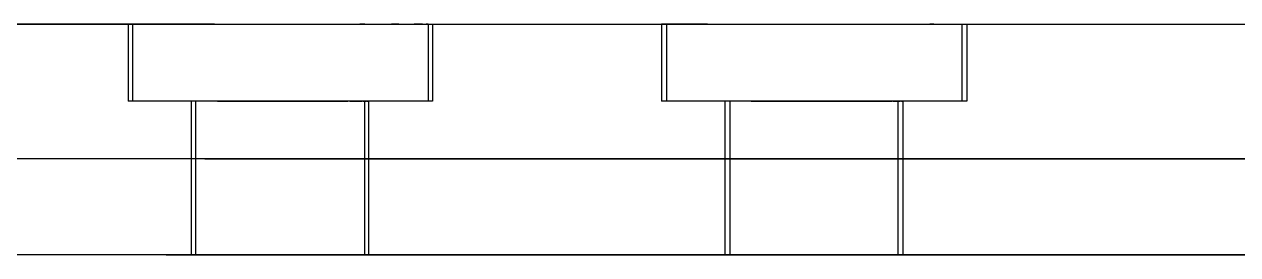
# Model space of a CAD drawing. Header units: millimetres. Extents: x -66 to 216, y -204 to 56.
# Drawn here: x -28.05 to 3.5, y -150 to -144 of the extents above; entities that cross this region are included whole.
import ezdxf

# ---------------------------------------------------------------- set-up
doc = ezdxf.new("R2010")
doc.units = ezdxf.units.MM
doc.layers.add('FRONT_XZ', color=7, linetype='Continuous')

msp = doc.modelspace()

# ---------------------------------------------------------------- linework, layer by layer
at = {"layer": 'FRONT_XZ'}
for p, q in [((-28.016, -144), (-28.688, -144)), ((-28.328, -144), (-26.409, -144)), ((-27.301, -144), (-28.016, -144)), ((-26.542, -144), (-27.301, -144)), ((-25.742, -144), (-26.542, -144)), ((-26.409, -144), (-24.449, -144)), ((-24.901, -144), (-25.742, -144)), ((-25.341, -144), (-25.345, -144)), ((-25.345, -144), (-25.345, -146)), ((-25.332, -144), (-25.341, -144)), ((-25.317, -144), (-25.332, -144)), ((-25.295, -144), (-25.317, -144)), ((-25.268, -144), (-25.295, -144)), ((-25.234, -144), (-25.268, -144)), ((-25.231, -144), (-25.234, -144)), ((-25.194, -144), (-25.234, -144)), ((-25.234, -144), (-25.234, -146)), ((-25.222, -144), (-25.231, -144)), ((-25.207, -144), (-25.222, -144)), ((-25.185, -144), (-25.207, -144)), ((-25.149, -144), (-25.194, -144)), ((-25.157, -144), (-25.185, -144)), ((-25.124, -144), (-25.157, -144)), ((-25.097, -144), (-25.149, -144)), ((-25.084, -144), (-25.124, -144)), ((-25.04, -144), (-25.097, -144)), ((-25.039, -144), (-25.084, -144)), ((-24.977, -144), (-25.04, -144)), ((-24.987, -144), (-25.039, -144)), ((-24.93, -144), (-24.987, -144)), ((-24.909, -144), (-24.977, -144)), ((-24.867, -144), (-24.93, -144)), ((-24.835, -144), (-24.909, -144)), ((-24.02, -144), (-24.901, -144)), ((-24.799, -144), (-24.867, -144)), ((-24.756, -144), (-24.835, -144)), ((-24.725, -144), (-24.799, -144)), ((-24.671, -144), (-24.756, -144)), ((-24.645, -144), (-24.725, -144)), ((-24.581, -144), (-24.671, -144)), ((-24.561, -144), (-24.645, -144)), ((-24.487, -144), (-24.581, -144)), ((-24.471, -144), (-24.561, -144)), ((-24.387, -144), (-24.487, -144)), ((-24.376, -144), (-24.471, -144)), ((-24.449, -144), (-22.452, -144)), ((-24.283, -144), (-24.387, -144)), ((-24.277, -144), (-24.376, -144)), ((-24.175, -144), (-24.283, -144)), ((-24.173, -144), (-24.277, -144)), ((-24.175, -144), (-24.062, -144)), ((-24.064, -144), (-24.173, -144)), ((-24.064, -144), (-23.952, -144)), ((-24.062, -144), (-23.945, -144)), ((-23.101, -144), (-24.02, -144)), ((-23.952, -144), (-23.835, -144)), ((-23.945, -144), (-23.824, -144)), ((-23.835, -144), (-23.714, -144)), ((-23.824, -144), (-23.699, -144)), ((-23.714, -144), (-23.589, -144)), ((-23.699, -144), (-23.571, -144)), ((-23.589, -144), (-23.461, -144)), ((-23.571, -144), (-23.439, -144)), ((-23.461, -144), (-23.329, -144)), ((-23.439, -144), (-23.304, -144)), ((-23.329, -144), (-23.194, -144)), ((-23.304, -144), (-23.167, -144)), ((-23.194, -144), (-23.056, -144)), ((-23.167, -144), (-23.026, -144)), ((-23.101, -144), (-22.146, -144)), ((-23.056, -144), (-22.916, -144)), ((-23.026, -144), (-22.883, -144)), ((-22.916, -144), (-22.773, -144)), ((-22.883, -144), (-22.738, -144)), ((-22.773, -144), (-22.628, -144)), ((-22.738, -144), (-22.591, -144)), ((-22.628, -144), (-22.48, -144)), ((-22.591, -144), (-22.441, -144)), ((-22.48, -144), (-22.331, -144)), ((-22.452, -144), (-20.419, -144)), ((-22.441, -144), (-22.291, -144)), ((-22.331, -144), (-22.18, -144)), ((-22.291, -144), (-22.139, -144)), ((-22.18, -144), (-22.028, -144)), ((-22.146, -144), (-21.156, -144)), ((-22.139, -144), (-21.986, -144)), ((-22.028, -144), (-21.875, -144)), ((-21.986, -144), (-21.832, -144)), ((-21.875, -144), (-21.721, -144)), ((-21.832, -144), (-21.677, -144)), ((-21.721, -144), (-21.567, -144)), ((-21.677, -144), (-21.522, -144)), ((-21.567, -144), (-21.412, -144)), ((-21.522, -144), (-21.367, -144)), ((-21.412, -144), (-21.257, -144)), ((-21.367, -144), (-21.212, -144)), ((-21.257, -144), (-21.102, -144)), ((-21.212, -144), (-21.057, -144)), ((-21.156, -144), (-20.132, -144)), ((-21.102, -144), (-20.947, -144)), ((-21.057, -144), (-20.904, -144)), ((-20.947, -144), (-20.793, -144)), ((-20.904, -144), (-20.75, -144)), ((-20.793, -144), (-20.64, -144)), ((-20.75, -144), (-20.598, -144)), ((-20.64, -144), (-20.488, -144)), ((-20.598, -144), (-20.448, -144)), ((-20.488, -144), (-20.337, -144)), ((-20.448, -144), (-20.299, -144)), ((-20.419, -144), (-18.355, -144)), ((-20.337, -144), (-20.188, -144)), ((-20.299, -144), (-20.151, -144)), ((-20.188, -144), (-20.041, -144)), ((-20.151, -144), (-20.006, -144)), ((-20.132, -144), (-19.077, -144)), ((-20.041, -144), (-19.896, -144)), ((-20.006, -144), (-19.863, -144)), ((-19.896, -144), (-19.753, -144)), ((-19.863, -144), (-19.723, -144)), ((-19.753, -144), (-19.612, -144)), ((-19.723, -144), (-19.585, -144)), ((-19.612, -144), (-19.474, -144)), ((-19.585, -144), (-19.45, -144)), ((-19.474, -144), (-19.34, -144)), ((-19.45, -144), (-19.318, -144)), ((-19.34, -144), (-19.208, -144)), ((-19.19, -144), (-19.318, -144)), ((-19.208, -144), (-19.08, -144)), ((-19.19, -144), (-19.065, -144)), ((-19.08, -144), (-18.955, -144)), ((-19.077, -144), (-17.991, -144)), ((-19.065, -144), (-18.944, -144)), ((-18.955, -144), (-18.834, -144)), ((-18.944, -144), (-18.827, -144)), ((-18.834, -144), (-18.717, -144)), ((-18.827, -144), (-18.714, -144)), ((-18.717, -144), (-18.604, -144)), ((-18.714, -144), (-18.606, -144)), ((-18.606, -144), (-18.502, -144)), ((-18.604, -144), (-18.496, -144)), ((-18.402, -144), (-18.502, -144)), ((-18.496, -144), (-18.391, -144)), ((-18.308, -144), (-18.402, -144)), ((-18.391, -144), (-18.292, -144)), ((-18.355, -144), (-16.263, -144)), ((-18.308, -144), (-18.218, -144)), ((-18.292, -144), (-18.197, -144)), ((-18.218, -144), (-18.134, -144)), ((-18.197, -144), (-18.108, -144)), ((-18.134, -144), (-18.054, -144)), ((-18.108, -144), (-18.023, -144)), ((-18.054, -144), (-17.98, -144)), ((-18.023, -144), (-17.944, -144)), ((-17.991, -144), (-16.877, -144)), ((-17.98, -144), (-17.912, -144)), ((-17.944, -144), (-17.87, -144)), ((-17.849, -144), (-17.912, -144)), ((-17.87, -144), (-17.801, -144)), ((-17.792, -144), (-17.849, -144)), ((-17.801, -144), (-17.739, -144)), ((-17.74, -144), (-17.792, -144)), ((-17.695, -144), (-17.74, -144)), ((-17.739, -144), (-17.681, -144)), ((-17.695, -144), (-17.655, -144)), ((-17.681, -144), (-17.63, -144)), ((-17.655, -144), (-17.621, -144)), ((-17.63, -144), (-17.584, -144)), ((-17.621, -144), (-17.594, -144)), ((-17.572, -144), (-17.594, -144)), ((-17.584, -144), (-17.545, -144)), ((-17.557, -144), (-17.572, -144)), ((-17.548, -144), (-17.557, -144)), ((-17.545, -144), (-17.548, -144)), ((-17.545, -144), (-17.511, -144)), ((-17.545, -144), (-17.545, -146)), ((-17.511, -144), (-17.483, -144)), ((-17.483, -144), (-17.462, -144)), ((-17.462, -144), (-17.447, -144)), ((-17.447, -144), (-17.437, -144)), ((-17.437, -144), (-17.434, -144)), ((-17.434, -144), (-17.434, -146)), ((-16.877, -144), (-15.737, -144)), ((-16.263, -144), (-14.146, -144)), ((-15.737, -144), (-14.571, -144)), ((-14.571, -144), (-13.382, -144)), ((-14.146, -144), (-12.007, -144)), ((-13.382, -144), (-12.173, -144)), ((-12.173, -144), (-10.943, -144)), ((-12.007, -144), (-9.849, -144)), ((-11.473, -144), (-11.476, -144)), ((-11.476, -144), (-11.476, -146)), ((-11.464, -144), (-11.473, -144)), ((-11.448, -144), (-11.464, -144)), ((-11.427, -144), (-11.448, -144)), ((-11.399, -144), (-11.427, -144)), ((-11.366, -144), (-11.399, -144)), ((-11.326, -144), (-11.366, -144)), ((-11.343, -144), (-11.346, -144)), ((-11.346, -144), (-11.346, -146)), ((-11.334, -144), (-11.343, -144)), ((-11.318, -144), (-11.334, -144)), ((-11.28, -144), (-11.326, -144)), ((-11.297, -144), (-11.318, -144)), ((-11.269, -144), (-11.297, -144)), ((-11.229, -144), (-11.28, -144)), ((-11.235, -144), (-11.269, -144)), ((-11.196, -144), (-11.235, -144)), ((-11.172, -144), (-11.229, -144)), ((-11.15, -144), (-11.196, -144)), ((-11.109, -144), (-11.172, -144)), ((-11.099, -144), (-11.15, -144)), ((-11.04, -144), (-11.109, -144)), ((-11.042, -144), (-11.099, -144)), ((-10.979, -144), (-11.042, -144)), ((-10.966, -144), (-11.04, -144)), ((-10.91, -144), (-10.979, -144)), ((-10.887, -144), (-10.966, -144)), ((-10.943, -144), (-9.697, -144)), ((-10.836, -144), (-10.91, -144)), ((-10.803, -144), (-10.887, -144)), ((-10.757, -144), (-10.836, -144)), ((-10.713, -144), (-10.803, -144)), ((-10.672, -144), (-10.757, -144)), ((-10.618, -144), (-10.713, -144)), ((-10.583, -144), (-10.672, -144)), ((-10.519, -144), (-10.618, -144)), ((-10.488, -144), (-10.583, -144)), ((-10.415, -144), (-10.519, -144)), ((-10.389, -144), (-10.488, -144)), ((-10.415, -144), (-10.306, -144)), ((-10.285, -144), (-10.389, -144)), ((-10.306, -144), (-10.193, -144)), ((-10.285, -144), (-10.176, -144)), ((-10.193, -144), (-10.076, -144)), ((-10.176, -144), (-10.063, -144)), ((-10.076, -144), (-9.955, -144)), ((-10.063, -144), (-9.946, -144)), ((-9.955, -144), (-9.831, -144)), ((-9.946, -144), (-9.825, -144)), ((-9.849, -144), (-7.676, -144)), ((-9.831, -144), (-9.702, -144)), ((-9.825, -144), (-9.7, -144)), ((-9.702, -144), (-9.571, -144)), ((-9.7, -144), (-9.572, -144)), ((-9.697, -144), (-8.435, -144)), ((-9.572, -144), (-9.44, -144)), ((-9.571, -144), (-9.436, -144)), ((-9.44, -144), (-9.306, -144)), ((-9.436, -144), (-9.298, -144)), ((-9.306, -144), (-9.168, -144)), ((-9.298, -144), (-9.158, -144)), ((-9.168, -144), (-9.027, -144)), ((-9.158, -144), (-9.015, -144)), ((-9.027, -144), (-8.884, -144)), ((-9.015, -144), (-8.869, -144)), ((-8.884, -144), (-8.739, -144)), ((-8.869, -144), (-8.722, -144)), ((-8.739, -144), (-8.592, -144)), ((-8.722, -144), (-8.573, -144)), ((-8.592, -144), (-8.443, -144)), ((-8.573, -144), (-8.422, -144)), ((-8.443, -144), (-8.292, -144)), ((-8.435, -144), (-7.16, -144)), ((-8.422, -144), (-8.27, -144)), ((-8.292, -144), (-8.14, -144)), ((-8.27, -144), (-8.117, -144)), ((-8.14, -144), (-7.987, -144)), ((-8.117, -144), (-7.963, -144)), ((-7.987, -144), (-7.833, -144)), ((-7.963, -144), (-7.809, -144)), ((-7.833, -144), (-7.678, -144)), ((-7.809, -144), (-7.654, -144)), ((-7.678, -144), (-7.523, -144)), ((-7.676, -144), (-5.491, -144)), ((-7.654, -144), (-7.498, -144)), ((-7.523, -144), (-7.368, -144)), ((-7.498, -144), (-7.344, -144)), ((-7.368, -144), (-7.213, -144)), ((-7.344, -144), (-7.189, -144)), ((-7.213, -144), (-7.059, -144)), ((-7.189, -144), (-7.035, -144)), ((-7.16, -144), (-5.874, -144)), ((-7.059, -144), (-6.905, -144)), ((-7.035, -144), (-6.882, -144)), ((-6.905, -144), (-6.752, -144)), ((-6.882, -144), (-6.73, -144)), ((-6.752, -144), (-6.6, -144)), ((-6.73, -144), (-6.579, -144)), ((-6.6, -144), (-6.449, -144)), ((-6.579, -144), (-6.43, -144)), ((-6.449, -144), (-6.3, -144)), ((-6.43, -144), (-6.283, -144)), ((-6.3, -144), (-6.153, -144)), ((-6.283, -144), (-6.137, -144)), ((-6.153, -144), (-6.007, -144)), ((-6.137, -144), (-5.994, -144)), ((-6.007, -144), (-5.864, -144)), ((-5.994, -144), (-5.854, -144)), ((-5.874, -144), (-4.578, -144)), ((-5.864, -144), (-5.724, -144)), ((-5.854, -144), (-5.716, -144)), ((-5.724, -144), (-5.586, -144)), ((-5.716, -144), (-5.581, -144)), ((-5.586, -144), (-5.451, -144)), ((-5.581, -144), (-5.45, -144)), ((-5.491, -144), (-3.298, -144)), ((-5.451, -144), (-5.32, -144)), ((-5.45, -144), (-5.321, -144)), ((-5.321, -144), (-5.197, -144)), ((-5.32, -144), (-5.191, -144)), ((-5.197, -144), (-5.076, -144)), ((-5.191, -144), (-5.067, -144)), ((-5.076, -144), (-4.959, -144)), ((-5.067, -144), (-4.946, -144)), ((-4.959, -144), (-4.846, -144)), ((-4.946, -144), (-4.829, -144)), ((-4.846, -144), (-4.737, -144)), ((-4.829, -144), (-4.716, -144)), ((-4.737, -144), (-4.633, -144)), ((-4.716, -144), (-4.607, -144)), ((-4.633, -144), (-4.534, -144)), ((-4.607, -144), (-4.503, -144)), ((-4.578, -144), (-3.275, -144)), ((-4.534, -144), (-4.439, -144)), ((-4.404, -144), (-4.503, -144)), ((-4.439, -144), (-4.35, -144)), ((-4.404, -144), (-4.309, -144)), ((-4.35, -144), (-4.265, -144)), ((-4.309, -144), (-4.219, -144)), ((-4.265, -144), (-4.186, -144)), ((-4.219, -144), (-4.135, -144)), ((-4.186, -144), (-4.112, -144)), ((-4.135, -144), (-4.056, -144)), ((-4.112, -144), (-4.043, -144)), ((-4.056, -144), (-3.982, -144)), ((-4.043, -144), (-3.98, -144)), ((-3.982, -144), (-3.913, -144)), ((-3.98, -144), (-3.923, -144)), ((-3.923, -144), (-3.872, -144)), ((-3.913, -144), (-3.85, -144)), ((-3.872, -144), (-3.826, -144)), ((-3.85, -144), (-3.793, -144)), ((-3.826, -144), (-3.787, -144)), ((-3.793, -144), (-3.742, -144)), ((-3.787, -144), (-3.753, -144)), ((-3.753, -144), (-3.725, -144)), ((-3.742, -144), (-3.696, -144)), ((-3.725, -144), (-3.704, -144)), ((-3.704, -144), (-3.688, -144)), ((-3.696, -144), (-3.656, -144)), ((-3.688, -144), (-3.679, -144)), ((-3.679, -144), (-3.676, -144)), ((-3.676, -144), (-3.676, -146)), ((-3.656, -144), (-3.623, -144)), ((-3.623, -144), (-3.595, -144)), ((-3.595, -144), (-3.574, -144)), ((-3.574, -144), (-3.558, -144)), ((-3.558, -144), (-3.549, -144)), ((-3.549, -144), (-3.546, -144)), ((-3.546, -144), (-3.546, -146)), ((-3.298, -144), (-1.1, -144)), ((-3.275, -144), (-1.967, -144)), ((-1.967, -144), (-0.656, -144)), ((-1.1, -144), (1.1, -144)), ((-0.656, -144), (0.656, -144)), ((0.656, -144), (1.967, -144)), ((1.1, -144), (3.298, -144)), ((1.967, -144), (3.275, -144)), ((3.275, -144), (4.578, -144)), ((3.298, -144), (5.491, -144)), ((-25.341, -146), (-25.345, -146)), ((-25.332, -146), (-25.341, -146)), ((-25.317, -146), (-25.332, -146)), ((-25.295, -146), (-25.317, -146)), ((-25.268, -146), (-25.295, -146)), ((-25.234, -146), (-25.268, -146)), ((-25.231, -146), (-25.234, -146)), ((-25.194, -146), (-25.234, -146)), ((-25.222, -146), (-25.231, -146)), ((-25.207, -146), (-25.222, -146)), ((-25.185, -146), (-25.207, -146)), ((-25.149, -146), (-25.194, -146)), ((-25.157, -146), (-25.185, -146)), ((-25.124, -146), (-25.157, -146)), ((-25.097, -146), (-25.149, -146)), ((-25.084, -146), (-25.124, -146)), ((-25.04, -146), (-25.097, -146)), ((-25.039, -146), (-25.084, -146)), ((-24.977, -146), (-25.04, -146)), ((-24.987, -146), (-25.039, -146)), ((-24.93, -146), (-24.987, -146)), ((-24.909, -146), (-24.977, -146)), ((-24.867, -146), (-24.93, -146)), ((-24.835, -146), (-24.909, -146)), ((-24.799, -146), (-24.867, -146)), ((-24.756, -146), (-24.835, -146)), ((-24.725, -146), (-24.799, -146)), ((-24.671, -146), (-24.756, -146)), ((-24.645, -146), (-24.725, -146)), ((-24.581, -146), (-24.671, -146)), ((-24.561, -146), (-24.645, -146)), ((-24.487, -146), (-24.581, -146)), ((-24.471, -146), (-24.561, -146)), ((-24.387, -146), (-24.487, -146)), ((-24.376, -146), (-24.471, -146)), ((-24.283, -146), (-24.387, -146)), ((-24.277, -146), (-24.376, -146)), ((-24.175, -146), (-24.283, -146)), ((-24.173, -146), (-24.277, -146)), ((-24.062, -146), (-24.175, -146)), ((-24.064, -146), (-24.173, -146)), ((-23.952, -146), (-24.064, -146)), ((-23.945, -146), (-24.062, -146)), ((-23.835, -146), (-23.952, -146)), ((-23.824, -146), (-23.945, -146)), ((-23.714, -146), (-23.835, -146)), ((-23.699, -146), (-23.824, -146)), ((-23.589, -146), (-23.714, -146)), ((-23.571, -146), (-23.699, -146)), ((-23.695, -150), (-23.695, -146)), ((-23.693, -146), (-23.695, -146)), ((-23.687, -146), (-23.693, -146)), ((-23.679, -146), (-23.687, -146)), ((-23.666, -146), (-23.679, -146)), ((-23.65, -146), (-23.666, -146)), ((-23.631, -146), (-23.65, -146)), ((-23.608, -146), (-23.631, -146)), ((-23.582, -146), (-23.608, -146)), ((-23.461, -146), (-23.589, -146)), ((-23.584, -150), (-23.584, -146)), ((-23.582, -146), (-23.584, -146)), ((-23.577, -146), (-23.582, -146)), ((-23.552, -146), (-23.582, -146)), ((-23.568, -146), (-23.577, -146)), ((-23.439, -146), (-23.571, -146)), ((-23.556, -146), (-23.568, -146)), ((-23.54, -146), (-23.556, -146)), ((-23.519, -146), (-23.552, -146)), ((-23.521, -146), (-23.54, -146)), ((-23.498, -146), (-23.521, -146)), ((-23.483, -146), (-23.519, -146)), ((-23.471, -146), (-23.498, -146)), ((-23.443, -146), (-23.483, -146)), ((-23.442, -146), (-23.471, -146)), ((-23.329, -146), (-23.461, -146)), ((-23.401, -146), (-23.443, -146)), ((-23.409, -146), (-23.442, -146)), ((-23.304, -146), (-23.439, -146)), ((-23.372, -146), (-23.409, -146)), ((-23.355, -146), (-23.401, -146)), ((-23.333, -146), (-23.372, -146)), ((-23.306, -146), (-23.355, -146)), ((-23.29, -146), (-23.333, -146)), ((-23.194, -146), (-23.329, -146)), ((-23.254, -146), (-23.306, -146)), ((-23.167, -146), (-23.304, -146)), ((-23.244, -146), (-23.29, -146)), ((-23.2, -146), (-23.254, -146)), ((-23.196, -146), (-23.244, -146)), ((-23.142, -146), (-23.2, -146)), ((-23.144, -146), (-23.196, -146)), ((-23.056, -146), (-23.194, -146)), ((-23.026, -146), (-23.167, -146)), ((-23.089, -146), (-23.144, -146)), ((-23.082, -146), (-23.142, -146)), ((-23.032, -146), (-23.089, -146)), ((-23.02, -146), (-23.082, -146)), ((-22.916, -146), (-23.056, -146)), ((-22.972, -146), (-23.032, -146)), ((-22.883, -146), (-23.026, -146)), ((-23.02, -146), (-22.955, -146)), ((-22.909, -146), (-22.972, -146)), ((-22.955, -146), (-22.887, -146)), ((-22.773, -146), (-22.916, -146)), ((-22.909, -146), (-22.844, -146)), ((-22.887, -146), (-22.817, -146)), ((-22.738, -146), (-22.883, -146)), ((-22.844, -146), (-22.777, -146)), ((-22.817, -146), (-22.745, -146)), ((-22.777, -146), (-22.707, -146)), ((-22.628, -146), (-22.773, -146)), ((-22.745, -146), (-22.671, -146)), ((-22.591, -146), (-22.738, -146)), ((-22.707, -146), (-22.635, -146)), ((-22.671, -146), (-22.595, -146)), ((-22.635, -146), (-22.561, -146)), ((-22.48, -146), (-22.628, -146)), ((-22.595, -146), (-22.518, -146)), ((-22.441, -146), (-22.591, -146)), ((-22.561, -146), (-22.485, -146)), ((-22.518, -146), (-22.438, -146)), ((-22.485, -146), (-22.407, -146)), ((-22.331, -146), (-22.48, -146)), ((-22.291, -146), (-22.441, -146)), ((-22.438, -146), (-22.357, -146)), ((-22.407, -146), (-22.328, -146)), ((-22.357, -146), (-22.275, -146)), ((-22.18, -146), (-22.331, -146)), ((-22.328, -146), (-22.247, -146)), ((-22.139, -146), (-22.291, -146)), ((-22.275, -146), (-22.191, -146)), ((-22.247, -146), (-22.164, -146)), ((-22.191, -146), (-22.106, -146)), ((-22.028, -146), (-22.18, -146)), ((-22.164, -146), (-22.08, -146)), ((-21.986, -146), (-22.139, -146)), ((-22.106, -146), (-22.02, -146)), ((-22.08, -146), (-21.995, -146)), ((-21.875, -146), (-22.028, -146)), ((-22.02, -146), (-21.933, -146)), ((-21.995, -146), (-21.909, -146)), ((-21.832, -146), (-21.986, -146)), ((-21.933, -146), (-21.845, -146)), ((-21.909, -146), (-21.822, -146)), ((-21.721, -146), (-21.875, -146)), ((-21.845, -146), (-21.757, -146)), ((-21.677, -146), (-21.832, -146)), ((-21.822, -146), (-21.735, -146)), ((-21.757, -146), (-21.668, -146)), ((-21.735, -146), (-21.646, -146)), ((-21.567, -146), (-21.721, -146)), ((-21.522, -146), (-21.677, -146)), ((-21.668, -146), (-21.579, -146)), ((-21.646, -146), (-21.558, -146)), ((-21.579, -146), (-21.489, -146)), ((-21.412, -146), (-21.567, -146)), ((-21.558, -146), (-21.468, -146)), ((-21.367, -146), (-21.522, -146)), ((-21.489, -146), (-21.4, -146)), ((-21.468, -146), (-21.379, -146)), ((-21.257, -146), (-21.412, -146)), ((-21.4, -146), (-21.31, -146)), ((-21.379, -146), (-21.29, -146)), ((-21.212, -146), (-21.367, -146)), ((-21.31, -146), (-21.221, -146)), ((-21.29, -146), (-21.2, -146)), ((-21.102, -146), (-21.257, -146)), ((-21.221, -146), (-21.132, -146)), ((-21.057, -146), (-21.212, -146)), ((-21.2, -146), (-21.111, -146)), ((-21.132, -146), (-21.044, -146)), ((-21.111, -146), (-21.022, -146)), ((-20.947, -146), (-21.102, -146)), ((-20.904, -146), (-21.057, -146)), ((-21.044, -146), (-20.956, -146)), ((-21.022, -146), (-20.934, -146)), ((-20.956, -146), (-20.869, -146)), ((-20.793, -146), (-20.947, -146)), ((-20.934, -146), (-20.846, -146)), ((-20.75, -146), (-20.904, -146)), ((-20.869, -146), (-20.783, -146)), ((-20.846, -146), (-20.759, -146)), ((-20.64, -146), (-20.793, -146)), ((-20.783, -146), (-20.698, -146)), ((-20.759, -146), (-20.673, -146)), ((-20.598, -146), (-20.75, -146)), ((-20.698, -146), (-20.615, -146)), ((-20.673, -146), (-20.588, -146)), ((-20.488, -146), (-20.64, -146)), ((-20.615, -146), (-20.532, -146)), ((-20.448, -146), (-20.598, -146)), ((-20.588, -146), (-20.504, -146)), ((-20.532, -146), (-20.451, -146)), ((-20.504, -146), (-20.422, -146)), ((-20.337, -146), (-20.488, -146)), ((-20.451, -146), (-20.372, -146)), ((-20.299, -146), (-20.448, -146)), ((-20.422, -146), (-20.341, -146)), ((-20.372, -146), (-20.294, -146)), ((-20.341, -146), (-20.261, -146)), ((-20.188, -146), (-20.337, -146)), ((-20.151, -146), (-20.299, -146)), ((-20.294, -146), (-20.218, -146)), ((-20.261, -146), (-20.184, -146)), ((-20.218, -146), (-20.144, -146)), ((-20.041, -146), (-20.188, -146)), ((-20.184, -146), (-20.108, -146)), ((-20.006, -146), (-20.151, -146)), ((-20.144, -146), (-20.072, -146)), ((-20.108, -146), (-20.034, -146)), ((-20.072, -146), (-20.002, -146)), ((-19.896, -146), (-20.041, -146)), ((-20.034, -146), (-19.962, -146)), ((-19.863, -146), (-20.006, -146)), ((-20.002, -146), (-19.935, -146)), ((-19.962, -146), (-19.892, -146)), ((-19.935, -146), (-19.869, -146)), ((-19.753, -146), (-19.896, -146)), ((-19.892, -146), (-19.824, -146)), ((-19.869, -146), (-19.807, -146)), ((-19.723, -146), (-19.863, -146)), ((-19.824, -146), (-19.759, -146)), ((-19.807, -146), (-19.747, -146)), ((-19.759, -146), (-19.697, -146)), ((-19.612, -146), (-19.753, -146)), ((-19.747, -146), (-19.689, -146)), ((-19.585, -146), (-19.723, -146)), ((-19.697, -146), (-19.636, -146)), ((-19.689, -146), (-19.635, -146)), ((-19.579, -146), (-19.636, -146)), ((-19.583, -146), (-19.635, -146)), ((-19.474, -146), (-19.612, -146)), ((-19.45, -146), (-19.585, -146)), ((-19.583, -146), (-19.534, -146)), ((-19.579, -146), (-19.525, -146)), ((-19.489, -146), (-19.534, -146)), ((-19.525, -146), (-19.473, -146)), ((-19.489, -146), (-19.446, -146)), ((-19.34, -146), (-19.474, -146)), ((-19.473, -146), (-19.424, -146)), ((-19.318, -146), (-19.45, -146)), ((-19.446, -146), (-19.406, -146)), ((-19.424, -146), (-19.378, -146)), ((-19.37, -146), (-19.406, -146)), ((-19.336, -146), (-19.378, -146)), ((-19.37, -146), (-19.337, -146)), ((-19.208, -146), (-19.34, -146)), ((-19.307, -146), (-19.337, -146)), ((-19.336, -146), (-19.296, -146)), ((-19.19, -146), (-19.318, -146)), ((-19.307, -146), (-19.281, -146)), ((-19.296, -146), (-19.26, -146)), ((-19.281, -146), (-19.258, -146)), ((-19.227, -146), (-19.26, -146)), ((-19.239, -146), (-19.258, -146)), ((-19.239, -146), (-19.223, -146)), ((-19.227, -146), (-19.197, -146)), ((-19.223, -146), (-19.211, -146)), ((-19.211, -146), (-19.202, -146)), ((-19.08, -146), (-19.208, -146)), ((-19.202, -146), (-19.196, -146)), ((-19.197, -146), (-19.171, -146)), ((-19.195, -146), (-19.196, -146)), ((-19.195, -150), (-19.195, -146)), ((-19.065, -146), (-19.19, -146)), ((-19.171, -146), (-19.148, -146)), ((-19.129, -146), (-19.148, -146)), ((-19.129, -146), (-19.113, -146)), ((-19.113, -146), (-19.1, -146)), ((-19.1, -146), (-19.091, -146)), ((-19.086, -146), (-19.091, -146)), ((-19.086, -146), (-19.084, -146)), ((-19.084, -150), (-19.084, -146)), ((-18.955, -146), (-19.08, -146)), ((-18.944, -146), (-19.065, -146)), ((-18.834, -146), (-18.955, -146)), ((-18.827, -146), (-18.944, -146)), ((-18.717, -146), (-18.834, -146)), ((-18.714, -146), (-18.827, -146)), ((-18.604, -146), (-18.717, -146)), ((-18.606, -146), (-18.714, -146)), ((-18.502, -146), (-18.606, -146)), ((-18.496, -146), (-18.604, -146)), ((-18.402, -146), (-18.502, -146)), ((-18.391, -146), (-18.496, -146)), ((-18.308, -146), (-18.402, -146)), ((-18.292, -146), (-18.391, -146)), ((-18.218, -146), (-18.308, -146)), ((-18.197, -146), (-18.292, -146)), ((-18.134, -146), (-18.218, -146)), ((-18.108, -146), (-18.197, -146)), ((-18.054, -146), (-18.134, -146)), ((-18.023, -146), (-18.108, -146)), ((-17.98, -146), (-18.054, -146)), ((-17.944, -146), (-18.023, -146)), ((-17.912, -146), (-17.98, -146)), ((-17.87, -146), (-17.944, -146)), ((-17.849, -146), (-17.912, -146)), ((-17.801, -146), (-17.87, -146)), ((-17.792, -146), (-17.849, -146)), ((-17.739, -146), (-17.801, -146)), ((-17.74, -146), (-17.792, -146)), ((-17.695, -146), (-17.74, -146)), ((-17.681, -146), (-17.739, -146)), ((-17.655, -146), (-17.695, -146)), ((-17.63, -146), (-17.681, -146)), ((-17.621, -146), (-17.655, -146)), ((-17.584, -146), (-17.63, -146)), ((-17.594, -146), (-17.621, -146)), ((-17.572, -146), (-17.594, -146)), ((-17.545, -146), (-17.584, -146)), ((-17.557, -146), (-17.572, -146)), ((-17.548, -146), (-17.557, -146)), ((-17.545, -146), (-17.548, -146)), ((-17.511, -146), (-17.545, -146)), ((-17.483, -146), (-17.511, -146)), ((-17.462, -146), (-17.483, -146)), ((-17.447, -146), (-17.462, -146)), ((-17.437, -146), (-17.447, -146)), ((-17.434, -146), (-17.437, -146)), ((-11.473, -146), (-11.476, -146)), ((-11.464, -146), (-11.473, -146)), ((-11.448, -146), (-11.464, -146)), ((-11.427, -146), (-11.448, -146)), ((-11.399, -146), (-11.427, -146)), ((-11.366, -146), (-11.399, -146)), ((-11.326, -146), (-11.366, -146)), ((-11.343, -146), (-11.346, -146)), ((-11.334, -146), (-11.343, -146)), ((-11.318, -146), (-11.334, -146)), ((-11.28, -146), (-11.326, -146)), ((-11.297, -146), (-11.318, -146)), ((-11.269, -146), (-11.297, -146)), ((-11.229, -146), (-11.28, -146)), ((-11.235, -146), (-11.269, -146)), ((-11.196, -146), (-11.235, -146)), ((-11.172, -146), (-11.229, -146)), ((-11.15, -146), (-11.196, -146)), ((-11.109, -146), (-11.172, -146)), ((-11.099, -146), (-11.15, -146)), ((-11.04, -146), (-11.109, -146)), ((-11.042, -146), (-11.099, -146)), ((-10.979, -146), (-11.042, -146)), ((-10.966, -146), (-11.04, -146)), ((-10.91, -146), (-10.979, -146)), ((-10.887, -146), (-10.966, -146)), ((-10.836, -146), (-10.91, -146)), ((-10.803, -146), (-10.887, -146)), ((-10.757, -146), (-10.836, -146)), ((-10.713, -146), (-10.803, -146)), ((-10.672, -146), (-10.757, -146)), ((-10.618, -146), (-10.713, -146)), ((-10.583, -146), (-10.672, -146)), ((-10.519, -146), (-10.618, -146)), ((-10.488, -146), (-10.583, -146)), ((-10.415, -146), (-10.519, -146)), ((-10.389, -146), (-10.488, -146)), ((-10.306, -146), (-10.415, -146)), ((-10.285, -146), (-10.389, -146)), ((-10.193, -146), (-10.306, -146)), ((-10.176, -146), (-10.285, -146)), ((-10.076, -146), (-10.193, -146)), ((-10.063, -146), (-10.176, -146)), ((-9.955, -146), (-10.076, -146)), ((-9.946, -146), (-10.063, -146)), ((-9.831, -146), (-9.955, -146)), ((-9.825, -146), (-9.946, -146)), ((-9.702, -146), (-9.831, -146)), ((-9.826, -150), (-9.826, -146)), ((-9.824, -146), (-9.826, -146)), ((-9.7, -146), (-9.825, -146)), ((-9.819, -146), (-9.824, -146)), ((-9.81, -146), (-9.819, -146)), ((-9.798, -146), (-9.81, -146)), ((-9.782, -146), (-9.798, -146)), ((-9.762, -146), (-9.782, -146)), ((-9.739, -146), (-9.762, -146)), ((-9.713, -146), (-9.739, -146)), ((-9.683, -146), (-9.713, -146)), ((-9.571, -146), (-9.702, -146)), ((-9.572, -146), (-9.7, -146)), ((-9.696, -150), (-9.696, -146)), ((-9.694, -146), (-9.696, -146)), ((-9.689, -146), (-9.694, -146)), ((-9.68, -146), (-9.689, -146)), ((-9.65, -146), (-9.683, -146)), ((-9.667, -146), (-9.68, -146)), ((-9.652, -146), (-9.667, -146)), ((-9.632, -146), (-9.652, -146)), ((-9.614, -146), (-9.65, -146)), ((-9.609, -146), (-9.632, -146)), ((-9.575, -146), (-9.614, -146)), ((-9.583, -146), (-9.609, -146)), ((-9.553, -146), (-9.583, -146)), ((-9.532, -146), (-9.575, -146)), ((-9.44, -146), (-9.572, -146)), ((-9.436, -146), (-9.571, -146)), ((-9.52, -146), (-9.553, -146)), ((-9.486, -146), (-9.532, -146)), ((-9.484, -146), (-9.52, -146)), ((-9.437, -146), (-9.486, -146)), ((-9.445, -146), (-9.484, -146)), ((-9.402, -146), (-9.445, -146)), ((-9.306, -146), (-9.44, -146)), ((-9.386, -146), (-9.437, -146)), ((-9.298, -146), (-9.436, -146)), ((-9.356, -146), (-9.402, -146)), ((-9.331, -146), (-9.386, -146)), ((-9.307, -146), (-9.356, -146)), ((-9.274, -146), (-9.331, -146)), ((-9.256, -146), (-9.307, -146)), ((-9.168, -146), (-9.306, -146)), ((-9.158, -146), (-9.298, -146)), ((-9.214, -146), (-9.274, -146)), ((-9.201, -146), (-9.256, -146)), ((-9.151, -146), (-9.214, -146)), ((-9.144, -146), (-9.201, -146)), ((-9.027, -146), (-9.168, -146)), ((-9.015, -146), (-9.158, -146)), ((-9.151, -146), (-9.086, -146)), ((-9.084, -146), (-9.144, -146)), ((-9.086, -146), (-9.018, -146)), ((-9.084, -146), (-9.021, -146)), ((-8.884, -146), (-9.027, -146)), ((-9.021, -146), (-8.956, -146)), ((-9.018, -146), (-8.949, -146)), ((-8.869, -146), (-9.015, -146)), ((-8.956, -146), (-8.888, -146)), ((-8.949, -146), (-8.877, -146)), ((-8.888, -146), (-8.819, -146)), ((-8.739, -146), (-8.884, -146)), ((-8.877, -146), (-8.803, -146)), ((-8.722, -146), (-8.869, -146)), ((-8.819, -146), (-8.747, -146)), ((-8.803, -146), (-8.727, -146)), ((-8.747, -146), (-8.673, -146)), ((-8.592, -146), (-8.739, -146)), ((-8.727, -146), (-8.649, -146)), ((-8.573, -146), (-8.722, -146)), ((-8.673, -146), (-8.597, -146)), ((-8.649, -146), (-8.57, -146)), ((-8.597, -146), (-8.519, -146)), ((-8.443, -146), (-8.592, -146)), ((-8.422, -146), (-8.573, -146)), ((-8.57, -146), (-8.488, -146)), ((-8.519, -146), (-8.439, -146)), ((-8.488, -146), (-8.406, -146)), ((-8.292, -146), (-8.443, -146)), ((-8.439, -146), (-8.358, -146)), ((-8.27, -146), (-8.422, -146)), ((-8.406, -146), (-8.322, -146)), ((-8.358, -146), (-8.276, -146)), ((-8.322, -146), (-8.237, -146)), ((-8.14, -146), (-8.292, -146)), ((-8.276, -146), (-8.192, -146)), ((-8.117, -146), (-8.27, -146)), ((-8.237, -146), (-8.151, -146)), ((-8.192, -146), (-8.107, -146)), ((-8.151, -146), (-8.064, -146)), ((-7.987, -146), (-8.14, -146)), ((-7.963, -146), (-8.117, -146)), ((-8.107, -146), (-8.021, -146)), ((-8.064, -146), (-7.977, -146)), ((-8.021, -146), (-7.934, -146)), ((-7.833, -146), (-7.987, -146)), ((-7.977, -146), (-7.888, -146)), ((-7.809, -146), (-7.963, -146)), ((-7.934, -146), (-7.846, -146)), ((-7.888, -146), (-7.799, -146)), ((-7.846, -146), (-7.758, -146)), ((-7.678, -146), (-7.833, -146)), ((-7.654, -146), (-7.809, -146)), ((-7.799, -146), (-7.71, -146)), ((-7.758, -146), (-7.669, -146)), ((-7.71, -146), (-7.621, -146)), ((-7.523, -146), (-7.678, -146)), ((-7.669, -146), (-7.58, -146)), ((-7.498, -146), (-7.654, -146)), ((-7.621, -146), (-7.531, -146)), ((-7.58, -146), (-7.491, -146)), ((-7.531, -146), (-7.442, -146)), ((-7.368, -146), (-7.523, -146)), ((-7.344, -146), (-7.498, -146)), ((-7.491, -146), (-7.401, -146)), ((-7.442, -146), (-7.353, -146)), ((-7.401, -146), (-7.312, -146)), ((-7.213, -146), (-7.368, -146)), ((-7.353, -146), (-7.264, -146)), ((-7.189, -146), (-7.344, -146)), ((-7.312, -146), (-7.223, -146)), ((-7.264, -146), (-7.176, -146)), ((-7.223, -146), (-7.134, -146)), ((-7.059, -146), (-7.213, -146)), ((-7.035, -146), (-7.189, -146)), ((-7.176, -146), (-7.088, -146)), ((-7.134, -146), (-7.045, -146)), ((-7.088, -146), (-7.001, -146)), ((-6.905, -146), (-7.059, -146)), ((-7.045, -146), (-6.958, -146)), ((-6.882, -146), (-7.035, -146)), ((-7.001, -146), (-6.915, -146)), ((-6.958, -146), (-6.871, -146)), ((-6.915, -146), (-6.83, -146)), ((-6.752, -146), (-6.905, -146)), ((-6.73, -146), (-6.882, -146)), ((-6.871, -146), (-6.785, -146)), ((-6.83, -146), (-6.746, -146)), ((-6.785, -146), (-6.7, -146)), ((-6.6, -146), (-6.752, -146)), ((-6.746, -146), (-6.664, -146)), ((-6.579, -146), (-6.73, -146)), ((-6.7, -146), (-6.616, -146)), ((-6.664, -146), (-6.583, -146)), ((-6.616, -146), (-6.533, -146)), ((-6.449, -146), (-6.6, -146)), ((-6.583, -146), (-6.503, -146)), ((-6.43, -146), (-6.579, -146)), ((-6.533, -146), (-6.452, -146)), ((-6.503, -146), (-6.425, -146)), ((-6.452, -146), (-6.373, -146)), ((-6.3, -146), (-6.449, -146)), ((-6.283, -146), (-6.43, -146)), ((-6.425, -146), (-6.349, -146)), ((-6.373, -146), (-6.295, -146)), ((-6.349, -146), (-6.275, -146)), ((-6.153, -146), (-6.3, -146)), ((-6.295, -146), (-6.219, -146)), ((-6.137, -146), (-6.283, -146)), ((-6.275, -146), (-6.203, -146)), ((-6.219, -146), (-6.145, -146)), ((-6.203, -146), (-6.134, -146)), ((-6.007, -146), (-6.153, -146)), ((-6.145, -146), (-6.073, -146)), ((-5.994, -146), (-6.137, -146)), ((-6.134, -146), (-6.066, -146)), ((-6.073, -146), (-6.003, -146)), ((-6.066, -146), (-6.001, -146)), ((-5.864, -146), (-6.007, -146)), ((-6.003, -146), (-5.936, -146)), ((-6.001, -146), (-5.938, -146)), ((-5.854, -146), (-5.994, -146)), ((-5.938, -146), (-5.878, -146)), ((-5.936, -146), (-5.871, -146)), ((-5.878, -146), (-5.821, -146)), ((-5.871, -146), (-5.808, -146)), ((-5.724, -146), (-5.864, -146)), ((-5.716, -146), (-5.854, -146)), ((-5.766, -146), (-5.821, -146)), ((-5.808, -146), (-5.748, -146)), ((-5.766, -146), (-5.715, -146)), ((-5.691, -146), (-5.748, -146)), ((-5.586, -146), (-5.724, -146)), ((-5.581, -146), (-5.716, -146)), ((-5.715, -146), (-5.666, -146)), ((-5.691, -146), (-5.636, -146)), ((-5.666, -146), (-5.62, -146)), ((-5.636, -146), (-5.584, -146)), ((-5.577, -146), (-5.62, -146)), ((-5.451, -146), (-5.586, -146)), ((-5.584, -146), (-5.536, -146)), ((-5.45, -146), (-5.581, -146)), ((-5.577, -146), (-5.538, -146)), ((-5.538, -146), (-5.502, -146)), ((-5.536, -146), (-5.49, -146)), ((-5.469, -146), (-5.502, -146)), ((-5.447, -146), (-5.49, -146)), ((-5.469, -146), (-5.439, -146)), ((-5.32, -146), (-5.451, -146)), ((-5.321, -146), (-5.45, -146)), ((-5.447, -146), (-5.408, -146)), ((-5.439, -146), (-5.413, -146)), ((-5.39, -146), (-5.413, -146)), ((-5.408, -146), (-5.371, -146)), ((-5.39, -146), (-5.37, -146)), ((-5.338, -146), (-5.371, -146)), ((-5.37, -146), (-5.354, -146)), ((-5.354, -146), (-5.342, -146)), ((-5.342, -146), (-5.333, -146)), ((-5.338, -146), (-5.309, -146)), ((-5.328, -146), (-5.333, -146)), ((-5.328, -146), (-5.326, -146)), ((-5.326, -150), (-5.326, -146)), ((-5.197, -146), (-5.321, -146)), ((-5.191, -146), (-5.32, -146)), ((-5.309, -146), (-5.283, -146)), ((-5.26, -146), (-5.283, -146)), ((-5.26, -146), (-5.24, -146)), ((-5.224, -146), (-5.24, -146)), ((-5.224, -146), (-5.212, -146)), ((-5.212, -146), (-5.203, -146)), ((-5.198, -146), (-5.203, -146)), ((-5.198, -146), (-5.196, -146)), ((-5.076, -146), (-5.197, -146)), ((-5.196, -150), (-5.196, -146)), ((-5.067, -146), (-5.191, -146)), ((-4.959, -146), (-5.076, -146)), ((-4.946, -146), (-5.067, -146)), ((-4.846, -146), (-4.959, -146)), ((-4.829, -146), (-4.946, -146)), ((-4.737, -146), (-4.846, -146)), ((-4.716, -146), (-4.829, -146)), ((-4.633, -146), (-4.737, -146)), ((-4.607, -146), (-4.716, -146)), ((-4.534, -146), (-4.633, -146)), ((-4.503, -146), (-4.607, -146)), ((-4.439, -146), (-4.534, -146)), ((-4.404, -146), (-4.503, -146)), ((-4.35, -146), (-4.439, -146)), ((-4.309, -146), (-4.404, -146)), ((-4.265, -146), (-4.35, -146)), ((-4.219, -146), (-4.309, -146)), ((-4.186, -146), (-4.265, -146)), ((-4.135, -146), (-4.219, -146)), ((-4.112, -146), (-4.186, -146)), ((-4.056, -146), (-4.135, -146)), ((-4.043, -146), (-4.112, -146)), ((-3.982, -146), (-4.056, -146)), ((-3.98, -146), (-4.043, -146)), ((-3.913, -146), (-3.982, -146)), ((-3.923, -146), (-3.98, -146)), ((-3.872, -146), (-3.923, -146)), ((-3.85, -146), (-3.913, -146)), ((-3.826, -146), (-3.872, -146)), ((-3.793, -146), (-3.85, -146)), ((-3.787, -146), (-3.826, -146)), ((-3.742, -146), (-3.793, -146)), ((-3.753, -146), (-3.787, -146)), ((-3.725, -146), (-3.753, -146)), ((-3.696, -146), (-3.742, -146)), ((-3.704, -146), (-3.725, -146)), ((-3.688, -146), (-3.704, -146)), ((-3.656, -146), (-3.696, -146)), ((-3.679, -146), (-3.688, -146)), ((-3.676, -146), (-3.679, -146)), ((-3.623, -146), (-3.656, -146)), ((-3.595, -146), (-3.623, -146)), ((-3.574, -146), (-3.595, -146)), ((-3.558, -146), (-3.574, -146)), ((-3.549, -146), (-3.558, -146)), ((-3.546, -146), (-3.549, -146)), ((-27.99, -147.5), (-28.79, -147.5)), ((-28.016, -147.5), (-28.688, -147.5)), ((-27.301, -147.5), (-28.016, -147.5)), ((-27.146, -147.5), (-27.99, -147.5)), ((-26.542, -147.5), (-27.301, -147.5)), ((-26.259, -147.5), (-27.146, -147.5)), ((-25.742, -147.5), (-26.542, -147.5)), ((-25.33, -147.5), (-26.259, -147.5)), ((-24.901, -147.5), (-25.742, -147.5)), ((-24.361, -147.5), (-25.33, -147.5)), ((-24.02, -147.5), (-24.901, -147.5)), ((-23.354, -147.5), (-24.361, -147.5)), ((-23.101, -147.5), (-24.02, -147.5)), ((-23.354, -147.5), (-22.31, -147.5)), ((-22.146, -147.5), (-23.101, -147.5)), ((-22.31, -147.5), (-21.231, -147.5)), ((-21.156, -147.5), (-22.146, -147.5)), ((-21.231, -147.5), (-20.118, -147.5)), ((-20.132, -147.5), (-21.156, -147.5)), ((-19.077, -147.5), (-20.132, -147.5)), ((-20.118, -147.5), (-18.973, -147.5)), ((-17.991, -147.5), (-19.077, -147.5)), ((-18.973, -147.5), (-17.798, -147.5)), ((-16.877, -147.5), (-17.991, -147.5)), ((-17.798, -147.5), (-16.595, -147.5)), ((-15.737, -147.5), (-16.877, -147.5)), ((-16.595, -147.5), (-15.366, -147.5)), ((-14.571, -147.5), (-15.737, -147.5)), ((-15.366, -147.5), (-14.112, -147.5)), ((-13.382, -147.5), (-14.571, -147.5)), ((-14.112, -147.5), (-12.836, -147.5)), ((-12.173, -147.5), (-13.382, -147.5)), ((-12.836, -147.5), (-11.54, -147.5)), ((-10.943, -147.5), (-12.173, -147.5)), ((-11.54, -147.5), (-10.226, -147.5)), ((-9.697, -147.5), (-10.943, -147.5)), ((-10.226, -147.5), (-8.895, -147.5)), ((-8.435, -147.5), (-9.697, -147.5)), ((-8.895, -147.5), (-7.551, -147.5)), ((-7.16, -147.5), (-8.435, -147.5)), ((-7.551, -147.5), (-6.194, -147.5)), ((-5.874, -147.5), (-7.16, -147.5)), ((-6.194, -147.5), (-4.828, -147.5)), ((-4.578, -147.5), (-5.874, -147.5)), ((-4.828, -147.5), (-3.454, -147.5)), ((-3.275, -147.5), (-4.578, -147.5)), ((-3.454, -147.5), (-2.075, -147.5)), ((-1.967, -147.5), (-3.275, -147.5)), ((-2.075, -147.5), (-0.692, -147.5)), ((-0.656, -147.5), (-1.967, -147.5)), ((-0.692, -147.5), (0.692, -147.5)), ((0.656, -147.5), (-0.656, -147.5)), ((1.967, -147.5), (0.656, -147.5)), ((0.692, -147.5), (2.075, -147.5)), ((3.275, -147.5), (1.967, -147.5)), ((2.075, -147.5), (3.454, -147.5)), ((4.578, -147.5), (3.275, -147.5)), ((3.454, -147.5), (4.828, -147.5)), ((-27.99, -150), (-28.79, -150)), ((-26.409, -150), (-28.328, -150)), ((-27.146, -150), (-27.99, -150)), ((-26.259, -150), (-27.146, -150)), ((-24.449, -150), (-26.409, -150)), ((-25.33, -150), (-26.259, -150)), ((-24.361, -150), (-25.33, -150)), ((-22.452, -150), (-24.449, -150)), ((-24.361, -150), (-23.354, -150)), ((-23.693, -150), (-23.695, -150)), ((-23.687, -150), (-23.693, -150)), ((-23.679, -150), (-23.687, -150)), ((-23.666, -150), (-23.679, -150)), ((-23.65, -150), (-23.666, -150)), ((-23.631, -150), (-23.65, -150)), ((-23.608, -150), (-23.631, -150)), ((-23.582, -150), (-23.608, -150)), ((-23.582, -150), (-23.584, -150)), ((-23.577, -150), (-23.582, -150)), ((-23.552, -150), (-23.582, -150)), ((-23.568, -150), (-23.577, -150)), ((-23.556, -150), (-23.568, -150)), ((-23.54, -150), (-23.556, -150)), ((-23.519, -150), (-23.552, -150)), ((-23.521, -150), (-23.54, -150)), ((-23.498, -150), (-23.521, -150)), ((-23.483, -150), (-23.519, -150)), ((-23.471, -150), (-23.498, -150)), ((-23.443, -150), (-23.483, -150)), ((-23.442, -150), (-23.471, -150)), ((-23.401, -150), (-23.443, -150)), ((-23.409, -150), (-23.442, -150)), ((-23.372, -150), (-23.409, -150)), ((-23.355, -150), (-23.401, -150)), ((-23.333, -150), (-23.372, -150)), ((-23.306, -150), (-23.355, -150)), ((-23.354, -150), (-22.31, -150)), ((-23.29, -150), (-23.333, -150)), ((-23.254, -150), (-23.306, -150)), ((-23.244, -150), (-23.29, -150)), ((-23.2, -150), (-23.254, -150)), ((-23.196, -150), (-23.244, -150)), ((-23.142, -150), (-23.2, -150)), ((-23.144, -150), (-23.196, -150)), ((-23.089, -150), (-23.144, -150)), ((-23.082, -150), (-23.142, -150)), ((-23.032, -150), (-23.089, -150)), ((-23.082, -150), (-23.02, -150)), ((-22.972, -150), (-23.032, -150)), ((-23.02, -150), (-22.955, -150)), ((-22.909, -150), (-22.972, -150)), ((-22.955, -150), (-22.887, -150)), ((-22.909, -150), (-22.844, -150)), ((-22.887, -150), (-22.817, -150)), ((-22.844, -150), (-22.777, -150)), ((-22.817, -150), (-22.745, -150)), ((-22.777, -150), (-22.707, -150)), ((-22.745, -150), (-22.671, -150)), ((-22.707, -150), (-22.635, -150)), ((-22.671, -150), (-22.595, -150)), ((-22.635, -150), (-22.561, -150)), ((-22.595, -150), (-22.518, -150)), ((-22.561, -150), (-22.485, -150)), ((-22.518, -150), (-22.438, -150)), ((-22.485, -150), (-22.407, -150)), ((-20.419, -150), (-22.452, -150)), ((-22.438, -150), (-22.357, -150)), ((-22.407, -150), (-22.328, -150)), ((-22.357, -150), (-22.275, -150)), ((-22.328, -150), (-22.247, -150)), ((-22.31, -150), (-21.231, -150)), ((-22.275, -150), (-22.191, -150)), ((-22.247, -150), (-22.164, -150)), ((-22.191, -150), (-22.106, -150)), ((-22.164, -150), (-22.08, -150)), ((-22.106, -150), (-22.02, -150)), ((-22.08, -150), (-21.995, -150)), ((-22.02, -150), (-21.933, -150)), ((-21.995, -150), (-21.909, -150)), ((-21.933, -150), (-21.845, -150)), ((-21.909, -150), (-21.822, -150)), ((-21.845, -150), (-21.757, -150)), ((-21.822, -150), (-21.735, -150)), ((-21.757, -150), (-21.668, -150)), ((-21.735, -150), (-21.646, -150)), ((-21.668, -150), (-21.579, -150)), ((-21.646, -150), (-21.558, -150)), ((-21.579, -150), (-21.489, -150)), ((-21.558, -150), (-21.468, -150)), ((-21.489, -150), (-21.4, -150)), ((-21.468, -150), (-21.379, -150)), ((-21.4, -150), (-21.31, -150)), ((-21.379, -150), (-21.29, -150)), ((-21.31, -150), (-21.221, -150)), ((-21.29, -150), (-21.2, -150)), ((-21.231, -150), (-20.118, -150)), ((-21.221, -150), (-21.132, -150)), ((-21.2, -150), (-21.111, -150)), ((-21.132, -150), (-21.044, -150)), ((-21.111, -150), (-21.022, -150)), ((-21.044, -150), (-20.956, -150)), ((-21.022, -150), (-20.934, -150)), ((-20.956, -150), (-20.869, -150)), ((-20.934, -150), (-20.846, -150)), ((-20.869, -150), (-20.783, -150)), ((-20.846, -150), (-20.759, -150)), ((-20.783, -150), (-20.698, -150)), ((-20.759, -150), (-20.673, -150)), ((-20.698, -150), (-20.615, -150)), ((-20.673, -150), (-20.588, -150)), ((-20.615, -150), (-20.532, -150)), ((-20.588, -150), (-20.504, -150)), ((-20.532, -150), (-20.451, -150)), ((-20.504, -150), (-20.422, -150)), ((-20.451, -150), (-20.372, -150)), ((-20.422, -150), (-20.341, -150)), ((-18.355, -150), (-20.419, -150)), ((-20.372, -150), (-20.294, -150)), ((-20.341, -150), (-20.261, -150)), ((-20.294, -150), (-20.218, -150)), ((-20.261, -150), (-20.184, -150)), ((-20.144, -150), (-20.218, -150)), ((-20.184, -150), (-20.108, -150)), ((-20.144, -150), (-20.072, -150)), ((-20.118, -150), (-18.973, -150)), ((-20.108, -150), (-20.034, -150)), ((-20.072, -150), (-20.002, -150)), ((-20.034, -150), (-19.962, -150)), ((-20.002, -150), (-19.935, -150)), ((-19.962, -150), (-19.892, -150)), ((-19.935, -150), (-19.869, -150)), ((-19.892, -150), (-19.824, -150)), ((-19.869, -150), (-19.807, -150)), ((-19.824, -150), (-19.759, -150)), ((-19.807, -150), (-19.747, -150)), ((-19.759, -150), (-19.697, -150)), ((-19.747, -150), (-19.689, -150)), ((-19.697, -150), (-19.636, -150)), ((-19.689, -150), (-19.635, -150)), ((-19.636, -150), (-19.579, -150)), ((-19.635, -150), (-19.583, -150)), ((-19.583, -150), (-19.534, -150)), ((-19.579, -150), (-19.525, -150)), ((-19.489, -150), (-19.534, -150)), ((-19.525, -150), (-19.473, -150)), ((-19.446, -150), (-19.489, -150)), ((-19.473, -150), (-19.424, -150)), ((-19.406, -150), (-19.446, -150)), ((-19.424, -150), (-19.378, -150)), ((-19.37, -150), (-19.406, -150)), ((-19.378, -150), (-19.336, -150)), ((-19.337, -150), (-19.37, -150)), ((-19.307, -150), (-19.337, -150)), ((-19.336, -150), (-19.296, -150)), ((-19.307, -150), (-19.281, -150)), ((-19.296, -150), (-19.26, -150)), ((-19.281, -150), (-19.258, -150)), ((-19.26, -150), (-19.227, -150)), ((-19.258, -150), (-19.239, -150)), ((-19.239, -150), (-19.223, -150)), ((-19.227, -150), (-19.197, -150)), ((-19.223, -150), (-19.211, -150)), ((-19.202, -150), (-19.211, -150)), ((-19.196, -150), (-19.202, -150)), ((-19.197, -150), (-19.171, -150)), ((-19.196, -150), (-19.195, -150)), ((-19.171, -150), (-19.148, -150)), ((-19.148, -150), (-19.129, -150)), ((-19.129, -150), (-19.113, -150)), ((-19.1, -150), (-19.113, -150)), ((-19.091, -150), (-19.1, -150)), ((-19.086, -150), (-19.091, -150)), ((-19.086, -150), (-19.084, -150)), ((-18.973, -150), (-17.798, -150)), ((-16.263, -150), (-18.355, -150)), ((-17.798, -150), (-16.595, -150)), ((-16.595, -150), (-15.366, -150)), ((-14.146, -150), (-16.263, -150)), ((-15.366, -150), (-14.112, -150)), ((-12.007, -150), (-14.146, -150)), ((-14.112, -150), (-12.836, -150)), ((-12.836, -150), (-11.54, -150)), ((-9.849, -150), (-12.007, -150)), ((-11.54, -150), (-10.226, -150)), ((-10.226, -150), (-8.895, -150)), ((-7.676, -150), (-9.849, -150)), ((-9.824, -150), (-9.826, -150)), ((-9.819, -150), (-9.824, -150)), ((-9.81, -150), (-9.819, -150)), ((-9.798, -150), (-9.81, -150)), ((-9.782, -150), (-9.798, -150)), ((-9.762, -150), (-9.782, -150)), ((-9.739, -150), (-9.762, -150)), ((-9.713, -150), (-9.739, -150)), ((-9.683, -150), (-9.713, -150)), ((-9.694, -150), (-9.696, -150)), ((-9.689, -150), (-9.694, -150)), ((-9.68, -150), (-9.689, -150)), ((-9.65, -150), (-9.683, -150)), ((-9.667, -150), (-9.68, -150)), ((-9.652, -150), (-9.667, -150)), ((-9.632, -150), (-9.652, -150)), ((-9.614, -150), (-9.65, -150)), ((-9.609, -150), (-9.632, -150)), ((-9.575, -150), (-9.614, -150)), ((-9.583, -150), (-9.609, -150)), ((-9.553, -150), (-9.583, -150)), ((-9.532, -150), (-9.575, -150)), ((-9.52, -150), (-9.553, -150)), ((-9.486, -150), (-9.532, -150)), ((-9.484, -150), (-9.52, -150)), ((-9.437, -150), (-9.486, -150)), ((-9.445, -150), (-9.484, -150)), ((-9.402, -150), (-9.445, -150)), ((-9.386, -150), (-9.437, -150)), ((-9.356, -150), (-9.402, -150)), ((-9.331, -150), (-9.386, -150)), ((-9.307, -150), (-9.356, -150)), ((-9.274, -150), (-9.331, -150)), ((-9.256, -150), (-9.307, -150)), ((-9.214, -150), (-9.274, -150)), ((-9.201, -150), (-9.256, -150)), ((-9.214, -150), (-9.151, -150)), ((-9.144, -150), (-9.201, -150)), ((-9.151, -150), (-9.086, -150)), ((-9.084, -150), (-9.144, -150)), ((-9.086, -150), (-9.018, -150)), ((-9.021, -150), (-9.084, -150)), ((-9.021, -150), (-8.956, -150)), ((-9.018, -150), (-8.949, -150)), ((-8.956, -150), (-8.888, -150)), ((-8.949, -150), (-8.877, -150)), ((-8.895, -150), (-7.551, -150)), ((-8.888, -150), (-8.819, -150)), ((-8.877, -150), (-8.803, -150)), ((-8.819, -150), (-8.747, -150)), ((-8.803, -150), (-8.727, -150)), ((-8.747, -150), (-8.673, -150)), ((-8.727, -150), (-8.649, -150)), ((-8.673, -150), (-8.597, -150)), ((-8.649, -150), (-8.57, -150)), ((-8.597, -150), (-8.519, -150)), ((-8.57, -150), (-8.488, -150)), ((-8.519, -150), (-8.439, -150)), ((-8.488, -150), (-8.406, -150)), ((-8.439, -150), (-8.358, -150)), ((-8.406, -150), (-8.322, -150)), ((-8.358, -150), (-8.276, -150)), ((-8.322, -150), (-8.237, -150)), ((-8.276, -150), (-8.192, -150)), ((-8.237, -150), (-8.151, -150)), ((-8.192, -150), (-8.107, -150)), ((-8.151, -150), (-8.064, -150)), ((-8.107, -150), (-8.021, -150)), ((-8.064, -150), (-7.977, -150)), ((-8.021, -150), (-7.934, -150)), ((-7.977, -150), (-7.888, -150)), ((-7.934, -150), (-7.846, -150)), ((-7.888, -150), (-7.799, -150)), ((-7.846, -150), (-7.758, -150)), ((-7.799, -150), (-7.71, -150)), ((-7.758, -150), (-7.669, -150)), ((-7.71, -150), (-7.621, -150)), ((-5.491, -150), (-7.676, -150)), ((-7.669, -150), (-7.58, -150)), ((-7.621, -150), (-7.531, -150)), ((-7.58, -150), (-7.491, -150)), ((-7.551, -150), (-6.194, -150)), ((-7.531, -150), (-7.442, -150)), ((-7.491, -150), (-7.401, -150)), ((-7.442, -150), (-7.353, -150)), ((-7.401, -150), (-7.312, -150)), ((-7.353, -150), (-7.264, -150)), ((-7.312, -150), (-7.223, -150)), ((-7.264, -150), (-7.176, -150)), ((-7.223, -150), (-7.134, -150)), ((-7.176, -150), (-7.088, -150)), ((-7.134, -150), (-7.045, -150)), ((-7.088, -150), (-7.001, -150)), ((-7.045, -150), (-6.958, -150)), ((-7.001, -150), (-6.915, -150)), ((-6.958, -150), (-6.871, -150)), ((-6.915, -150), (-6.83, -150)), ((-6.871, -150), (-6.785, -150)), ((-6.83, -150), (-6.746, -150)), ((-6.785, -150), (-6.7, -150)), ((-6.746, -150), (-6.664, -150)), ((-6.7, -150), (-6.616, -150)), ((-6.664, -150), (-6.583, -150)), ((-6.616, -150), (-6.533, -150)), ((-6.583, -150), (-6.503, -150)), ((-6.533, -150), (-6.452, -150)), ((-6.503, -150), (-6.425, -150)), ((-6.452, -150), (-6.373, -150)), ((-6.425, -150), (-6.349, -150)), ((-6.373, -150), (-6.295, -150)), ((-6.349, -150), (-6.275, -150)), ((-6.295, -150), (-6.219, -150)), ((-6.275, -150), (-6.203, -150)), ((-6.219, -150), (-6.145, -150)), ((-6.203, -150), (-6.134, -150)), ((-6.194, -150), (-4.828, -150)), ((-6.145, -150), (-6.073, -150)), ((-6.134, -150), (-6.066, -150)), ((-6.073, -150), (-6.003, -150)), ((-6.066, -150), (-6.001, -150)), ((-6.003, -150), (-5.936, -150)), ((-6.001, -150), (-5.938, -150)), ((-5.938, -150), (-5.878, -150)), ((-5.936, -150), (-5.871, -150)), ((-5.878, -150), (-5.821, -150)), ((-5.871, -150), (-5.808, -150)), ((-5.821, -150), (-5.766, -150)), ((-5.808, -150), (-5.748, -150)), ((-5.766, -150), (-5.715, -150)), ((-5.748, -150), (-5.691, -150)), ((-5.715, -150), (-5.666, -150)), ((-5.691, -150), (-5.636, -150)), ((-5.666, -150), (-5.62, -150)), ((-5.636, -150), (-5.584, -150)), ((-5.62, -150), (-5.577, -150)), ((-5.584, -150), (-5.536, -150)), ((-5.577, -150), (-5.538, -150)), ((-5.538, -150), (-5.502, -150)), ((-5.536, -150), (-5.49, -150)), ((-5.502, -150), (-5.469, -150)), ((-3.298, -150), (-5.491, -150)), ((-5.49, -150), (-5.447, -150)), ((-5.469, -150), (-5.439, -150)), ((-5.447, -150), (-5.408, -150)), ((-5.439, -150), (-5.413, -150)), ((-5.413, -150), (-5.39, -150)), ((-5.408, -150), (-5.371, -150)), ((-5.39, -150), (-5.37, -150)), ((-5.371, -150), (-5.338, -150)), ((-5.37, -150), (-5.354, -150)), ((-5.354, -150), (-5.342, -150)), ((-5.333, -150), (-5.342, -150)), ((-5.338, -150), (-5.309, -150)), ((-5.328, -150), (-5.333, -150)), ((-5.328, -150), (-5.326, -150)), ((-5.309, -150), (-5.283, -150)), ((-5.283, -150), (-5.26, -150)), ((-5.26, -150), (-5.24, -150)), ((-5.24, -150), (-5.224, -150)), ((-5.224, -150), (-5.212, -150)), ((-5.203, -150), (-5.212, -150)), ((-5.198, -150), (-5.203, -150)), ((-5.198, -150), (-5.196, -150)), ((-4.828, -150), (-3.454, -150)), ((-3.454, -150), (-2.075, -150)), ((-1.1, -150), (-3.298, -150)), ((-2.075, -150), (-0.692, -150)), ((1.1, -150), (-1.1, -150)), ((-0.692, -150), (0.692, -150)), ((0.692, -150), (2.075, -150)), ((3.298, -150), (1.1, -150)), ((2.075, -150), (3.454, -150)), ((5.491, -150), (3.298, -150)), ((3.454, -150), (4.828, -150))]:
    msp.add_line(p, q, dxfattribs=at)

doc.saveas('drawing.dxf')
